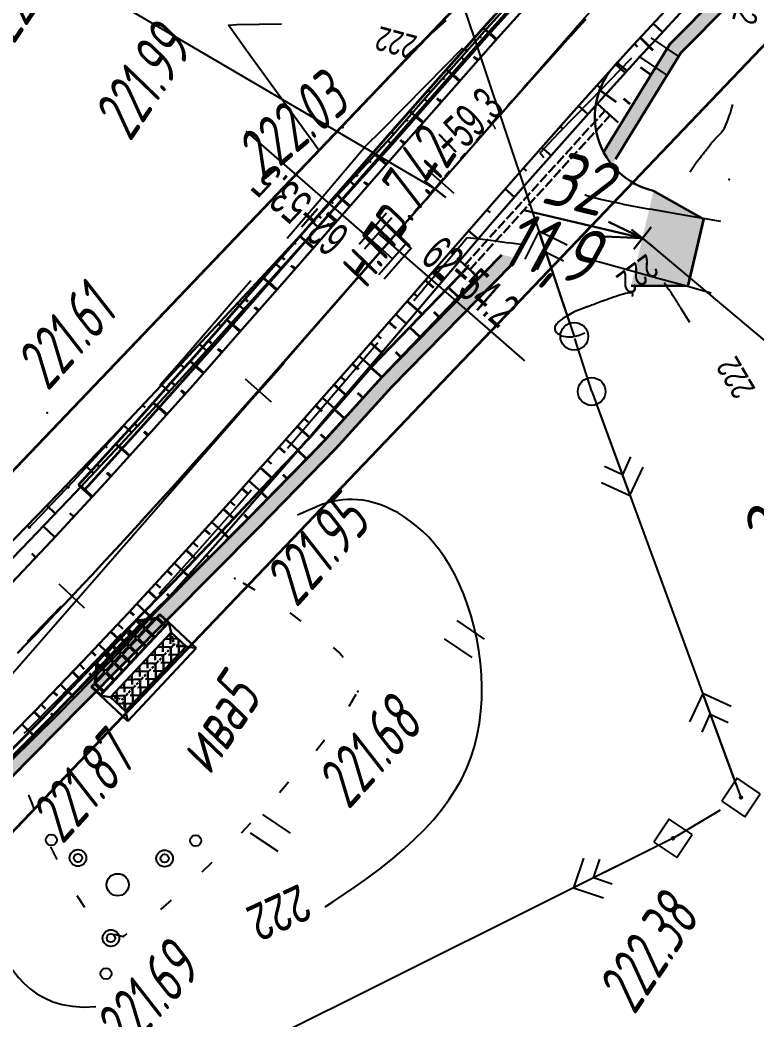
# Model space of a CAD drawing. Header units: millimetres. Extents: x -1799 to 6962, y -1020 to 4121.
# Drawn here: x 3517.8 to 3570.9, y 2716.5 to 2788.6 of the extents above; entities that cross this region are included whole.
import ezdxf
from ezdxf import colors
from ezdxf.entities.mleader import LeaderData, LeaderLine
from ezdxf.math import Vec2, Vec3

# ---------------------------------------------------------------- set-up
doc = ezdxf.new("R2010")
doc.units = ezdxf.units.MM
for name, pattern in [('ACAD_ISO02W100', [15, 12, -3]), ('CONTI', [0]), ('STROT', [1.7, 0.5, -1.2])]:
    doc.linetypes.add(name, pattern=pattern)
for name, color, linetype, lineweight in [('10', 1, 'Continuous', 35), ('Гравий', 30, 'Continuous', 35), ('КОПИЯ_ОСЬ_13_ОТКОСЫ', 7, 'Continuous', 30), ('КОПИЯ_ОСЬ_ГРАНИЦЫ_ПОЛОС', 7, 'Continuous', 30), ('ОСЬ_ВЕРХ_ПОКРЫТИЯ_ОСЬ', 1, 'Continuous', 30), ('Ось_примыкания', 1, 'Continuous', 35), ('Отметки', 5, 'Continuous', 30), ('Тротуар', 40, 'Continuous', 35), ('Трубы мет.', 7, 'ACAD_ISO02W100', 30), ('Уклоны ПЧ', 5, 'Continuous', 30)]:
    doc.layers.add(name, color=color, linetype=linetype, lineweight=lineweight)
for name, color, linetype in [('GOR_BDEFAULT', 212, 'CONTI'), ('NAD_MDEFAULT', 7, 'CONTI'), ('PI_OTDEFAULT', 172, 'CONTI'), ('PI_TTDEFAULT', 5, 'CONTI'), ('SIT_LDEFAULT', 7, 'CONTI'), ('USLZNDEFAULT', 7, 'CONTI'), ('ZAPSKDEFAULT', 7, 'CONTI'), ('КОПИЯ_ОСЬ_ТАНГЕНСЫ', 1, 'Continuous'), ('ОСЬ_ВЕРХ_ПОКРЫТИЯ_ОТКОСЫ', 7, 'Continuous'), ('ОСЬ_ВЕРХ_ПОКРЫТИЯ_ПИКЕТЫ', 1, 'Continuous'), ('ОСЬ_ВЕРХ_ПОКРЫТИЯ_РАЗБИВКА_КРИВ', 1, 'Continuous'), ('ОСЬ_ВЕРХ_ПОКРЫТИЯ_ТАНГЕНСЫ', 1, 'Continuous'), ('разметка', 7, 'Continuous')]:
    doc.layers.add(name, color=color, linetype=linetype)
doc.styles.add('eskd', font='spds.shx', dxfattribs={"width": 1.2, "oblique": 15})
doc.styles.add('SHRFT', font='TXT', dxfattribs={"width": 3.5})
doc.styles.get("Standard").update_dxf_attribs({"font": 'arial.ttf'})
doc.styles.add('ГОСТ', font='', dxfattribs={"oblique": 15, "height": 4})
doc.styles.get('ГОСТ').set_extended_font_data('GOST type A')

# ---------------------------------------------------------------- blocks, each defined once
blk = doc.blocks.new('*U41')
at = {"color": 0}
for points in [[(-6.6, 12.26), (9.54, 28.4)], [(-6.6, 21.22), (0.58, 28.4)], [(9.9, 10.93), (-6.6, 27.43)], [(9.9, 19.9), (1.4, 28.4)], [(-6.6, 3.29), (9.9, 19.79)], [(9.9, 1.97), (-6.6, 18.47)], [(-6.6, -5.68), (9.9, 10.82)], [(9.9, -7), (-6.6, 9.5)], [(-6.6, -14.64), (9.9, 1.86)], [(9.9, -15.96), (-6.6, 0.54)], [(-6.6, -23.61), (9.9, -7.11)], [(9.9, -24.93), (-6.6, -8.43)], [(-6.6, -32.57), (9.9, -16.07)], [(9.9, -33.9), (-6.6, -17.4)], [(-6.6, -41.54), (9.9, -25.04)], [(9.64, -42.6), (-6.6, -26.36)], [(0.67, -42.6), (-6.6, -35.33)], [(1.31, -42.6), (9.9, -34.01)]]:
    blk.add_lwpolyline(points, dxfattribs=at)
blk = doc.blocks.new('Наброска')
at = {"lineweight": 30}
for p, q in [((1.5, 3), (2.006, 2.662)), ((2.006, 2.662), (2.131, 2.579)), ((2.193, 2.538), (2.318, 2.454)), ((2.381, 2.413), (2.505, 2.33)), ((2.869, 2.413), (2.745, 2.33)), ((3.057, 2.538), (2.932, 2.454)), ((3.244, 2.662), (3.119, 2.579)), ((3.75, 3), (3.244, 2.662)), ((2.568, 2.288), (2.625, 2.25)), ((2.682, 2.288), (2.625, 2.25)), ((2.625, 2.25), (2.625, 2.1)), ((2.625, 2.025), (2.625, 1.875)), ((2.625, 1.8), (2.625, 1.65)), ((2.625, 1.575), (2.625, 1.425)), ((2.625, 1.35), (2.625, 1.2)), ((2.625, 1.125), (2.625, 0.975)), ((2.625, 0.9), (2.625, 0.75)), ((2.625, 0.675), (2.625, 0.525)), ((2.625, 0.45), (2.625, 0.3)), ((2.625, 0.225), (2.625, 0.075)), ((2.625, -0.225), (2.625, -0.375)), ((2.625, -0.45), (2.625, -0.6)), ((2.625, -0.675), (2.625, -0.825)), ((2.625, -0.9), (2.625, -1.05)), ((2.625, -1.125), (2.625, -1.275)), ((2.625, -1.35), (2.625, -1.5)), ((2.625, -1.575), (2.625, -1.725)), ((2.625, -1.8), (2.625, -1.95)), ((2.381, -2.413), (2.505, -2.33)), ((2.568, -2.288), (2.625, -2.25)), ((2.625, -2.025), (2.625, -2.175)), ((2.682, -2.288), (2.625, -2.25)), ((2.869, -2.413), (2.745, -2.33)), ((1.5, -3), (2.006, -2.662)), ((2.006, -2.662), (2.131, -2.579)), ((2.193, -2.538), (2.318, -2.454)), ((3.057, -2.538), (2.932, -2.454)), ((3.244, -2.662), (3.119, -2.579)), ((3.75, -3), (3.244, -2.662))]:
    blk.add_line(p, q, dxfattribs=at)
for points in [[(0, 1.762), (0.75, 2.7), (0.75, 3), (1.5, 3), (1.5, -3), (0.75, -3), (0.75, -2.7), (0, -1.762)], [(0.12, 1.8), (0.712, 1.8), (0.712, 2.578)], [(0.788, 2.747), (1.462, 2.747), (1.462, 2.963), (0.788, 2.963)], [(0.788, 2.578), (0.788, 1.8), (1.462, 1.8), (1.462, 2.672), (0.788, 2.672), (0.788, 2.672)], [(1.5, 3), (3.75, 3), (3.75, -3), (1.5, -3)], [(2.006, 2.662), (2.006, -2.662), (3.244, -2.662), (3.244, 2.662)], [(0, 1.725), (0.3, 1.725), (0.3, 1.05), (0, 1.05)], [(0.375, 1.725), (0.712, 1.725), (0.712, 1.05), (0.375, 1.05)], [(0.788, 1.725), (1.462, 1.725), (1.462, 1.05), (0.788, 1.05)], [(0.038, 0.975), (0.712, 0.975), (0.712, 0.375), (0.038, 0.375)], [(0.788, 0.975), (1.462, 0.975), (1.462, 0.375), (0.788, 0.375)], [(0.038, 0.3), (0.712, 0.3), (0.712, -0.3), (0.038, -0.3)], [(0.788, 0.3), (1.462, 0.3), (1.462, -0.3), (0.788, -0.3)], [(0.038, -0.375), (0.712, -0.375), (0.712, -0.975), (0.038, -0.975)], [(0.788, -0.375), (1.462, -0.375), (1.462, -0.975), (0.788, -0.975)], [(0, -1.725), (0.3, -1.725), (0.3, -1.05), (0, -1.05)], [(0.375, -1.725), (0.712, -1.725), (0.712, -1.05), (0.375, -1.05)], [(0.788, -1.725), (1.462, -1.725), (1.462, -1.05), (0.788, -1.05)], [(0.12, -1.8), (0.712, -1.8), (0.712, -2.578)], [(0.788, -2.578), (0.788, -1.8), (1.462, -1.8), (1.462, -2.672), (0.788, -2.672), (0.788, -2.672)], [(0.788, -2.747), (1.462, -2.747), (1.462, -2.963), (0.788, -2.963)]]:
    blk.add_lwpolyline(points, close=True, dxfattribs=at)
at = {"lineweight": 30, "xscale": 0.075, "yscale": 0.075, "zscale": 0.075}
blk.add_blockref('*U41', (2.501, 0.532), dxfattribs=at)
blk = doc.blocks.new('BL_2011')
at = {"color": 0}
for p, q in [((0, 0), (0, 2.4)), ((1.6, 0), (1.6, 2.4))]:
    blk.add_line(p, q, dxfattribs=at)
blk = doc.blocks.new('BL_2010')
at = {"color": 0}
for centre, radius in [((0, 5.78), 0.4), ((0, 3.46), 0.6), ((0, 3.46), 0.3), ((0, 0), 0.8), ((-3.46, -1.74), 0.6), ((-3.46, -1.74), 0.3), ((3.46, -1.74), 0.6), ((3.46, -1.74), 0.3), ((-5.78, -2.88), 0.4), ((5.78, -2.88), 0.4)]:
    blk.add_circle(centre, radius, dxfattribs=at)
blk = doc.blocks.new('BL_27')
at = {"color": 0}
for p, q in [((1, 1), (-1, 1)), ((-1, 1), (-1, -1)), ((1, -1), (1, 1)), ((-1, -1), (1, -1))]:
    blk.add_line(p, q, dxfattribs=at)
blk.add_circle((0, 0), 0.1, dxfattribs=at)
blk = doc.blocks.new('BL_20')
at = {"color": 0}
blk.add_circle((0, 0), 1, dxfattribs=at)
blk = doc.blocks.new('*U52')
at = {"layer": 'КОПИЯ_ОСЬ_13_ОТКОСЫ'}
for points in [[(257.82, 522.976), (260.143, 525.335), (262.451, 527.708), (266.362, 531.799), (270.246, 535.935), (272.18, 538.016), (272.824, 538.711), (274.764, 540.793), (277.348, 543.578), (286.397, 553.376), (288.917, 556.249), (293.361, 561.265), (297.214, 565.544)], [(257.119, 520.998), (259.8, 523.743), (263.709, 527.832), (267.582, 531.971), (271.428, 536.15), (273.343, 538.253), (275.255, 540.362), (277.8, 543.183), (286.709, 553.103), (289.224, 555.979), (293.657, 561), (297.501, 565.283)], [(292.829, 560.665), (292.929, 560.576)], [(291.503, 559.168), (291.804, 558.901)], [(290.177, 557.671), (290.279, 557.58)], [(288.851, 556.173), (289.158, 555.903)], [(287.532, 554.67), (287.637, 554.578)], [(286.207, 553.171), (286.515, 552.887)], [(284.851, 551.702), (284.967, 551.595)], [(283.494, 550.233), (283.842, 549.911)], [(282.137, 548.764), (282.266, 548.644)], [(280.78, 547.294), (281.169, 546.935)], [(279.423, 545.825), (279.566, 545.693)], [(278.066, 544.356), (278.496, 543.958)], [(276.707, 542.888), (276.864, 542.743)], [(275.347, 541.422), (275.817, 540.986)], [(273.985, 539.957), (274.155, 539.799)], [(272.622, 538.494), (273.132, 538.021)], [(271.262, 537.028), (271.44, 536.862)], [(269.898, 535.565), (270.43, 535.065)], [(268.529, 534.107), (268.716, 533.931)], [(267.16, 532.649), (267.721, 532.122)], [(265.785, 531.196), (265.979, 531.011)], [(264.403, 529.75), (264.984, 529.195)], [(263.021, 528.305), (263.221, 528.113)], [(261.633, 526.865), (262.23, 526.285)], [(260.237, 525.432), (260.445, 525.229)]]:
    blk.add_lwpolyline(points, dxfattribs=at)
blk = doc.blocks.new('_None')
blk = doc.blocks.new('Крест')
at = {"layer": 'Отметки'}
for points in [[(0, 1), (0, -1)], [(-1, 0), (1, 0)]]:
    blk.add_lwpolyline(points, dxfattribs=at)

msp = doc.modelspace()

# ---------------------------------------------------------------- hatches: boundary and pattern name
at = {"layer": 'Гравий', "ltscale": 7}
h = msp.add_hatch(color=256, dxfattribs=at)
h.paths.add_polyline_path([(3567.052, 2774.235), (3563.422, 2776.267), (3562.615, 2772.861), (3566.043, 2769.983)])
h.paths.add_polyline_path([(3562.615, 2772.861), (3561.808, 2769.456), (3565.912, 2769.428), (3566.043, 2769.983)])
at = {"layer": 'Тротуар', "lineweight": 30, "ltscale": 7}
for points in [[(3639.274, 2858.343), (3632.93, 2852.4), (3627.505, 2846.53), (3616.889, 2835.025), (3609.504, 2826.937), (3595.428, 2813.797), (3583.413, 2805.214), (3577.595, 2799.679), (3571.816, 2794.148), (3564.572, 2786.821), (3559.818, 2779.067), (3560.441, 2778.127), (3560.671, 2778.544), (3565.383, 2786.219), (3572.517, 2793.435), (3578.285, 2798.956), (3584.074, 2804.463), (3596.063, 2813.022), (3610.222, 2826.24), (3617.626, 2834.349), (3628.24, 2845.852), (3633.64, 2851.694), (3640.375, 2857.921)], [(3463.321, 2692.086), (3463.716, 2691.227), (3465.135, 2692.061), (3471.703, 2696.643), (3478.183, 2701.356), (3484.712, 2706.149), (3494.451, 2713.66), (3500.365, 2718.549), (3506.416, 2723.828), (3515.204, 2732.053), (3522.231, 2739.177), (3534.913, 2751.947), (3540.53, 2757.695), (3544.556, 2762.143), (3553.649, 2771.39), (3552.48, 2771.667), (3543.828, 2762.829), (3539.802, 2758.38), (3534.201, 2752.648), (3521.521, 2739.88), (3514.506, 2732.769), (3505.746, 2724.571), (3499.717, 2719.311), (3493.827, 2714.441), (3484.111, 2706.948), (3477.593, 2702.164), (3471.123, 2697.458), (3464.563, 2692.881)]]:
    msp.add_hatch(color=256, dxfattribs=at).paths.add_polyline_path(points)

# ---------------------------------------------------------------- linework, layer by layer
at = {"layer": '10'}
for p, q in [((3592.506, 2834.923), (3493.496, 2731.233)), ((3505.616, 2717.913), (3605.106, 2822.113)), ((3505.616, 2717.913), (3605.106, 2822.113))]:
    msp.add_line(p, q, dxfattribs=at)
msp.add_lwpolyline([(3751.806, 3114.223), (3724.936, 3097.063), (3708.646, 3083.113), (3696.476, 3067.103), (3689.536, 3053.053), (3682.646, 3028.403), (3677.526, 3002.273), (3673.516, 2965.033), (3670.386, 2948.323), (3653.766, 2907.463), (3639.006, 2882.743), (3625.716, 2865.653), (3592.506, 2834.923), (3493.496, 2731.233), (3483.276, 2723.163), (3391.296, 2664.393), (3376.696, 2652.193), (3361.056, 2633.243), (3356.616, 2613.263), (3360.796, 2590.303)], dxfattribs=at)
at = {"layer": 'GOR_BDEFAULT', "color": 212, "elevation": 222, "flags": 128}
for points in [[(3539.292, 2779.199), (3534.082, 2786.389), (3532.772, 2788.219), (3533.392, 2788.259), (3536.592, 2788.309)], [(3545.472, 2785.889), (3548.462, 2788.559)], [(3566.052, 2777.629), (3566.072, 2777.659), (3566.102, 2777.699), (3566.132, 2777.739), (3566.162, 2777.789), (3566.192, 2777.829), (3566.222, 2777.879), (3566.252, 2777.929), (3566.292, 2777.979), (3566.322, 2778.029), (3566.352, 2778.079), (3566.392, 2778.129), (3566.422, 2778.179), (3566.452, 2778.229), (3566.482, 2778.269), (3566.502, 2778.309), (3566.812, 2778.699), (3566.842, 2778.729), (3566.872, 2778.769), (3566.902, 2778.809), (3566.932, 2778.849), (3566.962, 2778.889), (3566.992, 2778.929), (3567.032, 2778.969), (3567.062, 2779.019), (3567.102, 2779.059), (3567.132, 2779.109), (3567.162, 2779.149), (3567.202, 2779.189), (3567.232, 2779.229), (3567.262, 2779.269), (3567.282, 2779.309), (3567.592, 2779.739), (3568.122, 2780.279), (3568.172, 2780.329), (3568.232, 2780.389), (3568.282, 2780.449), (3568.332, 2780.509), (3568.392, 2780.589), (3568.452, 2780.689), (3568.522, 2780.789), (3568.582, 2780.919), (3568.652, 2781.069), (3568.722, 2781.239), (3568.802, 2781.429), (3568.872, 2781.649), (3568.962, 2781.899), (3569.042, 2782.189), (3569.132, 2782.499)], [(3566.032, 2766.789), (3565.442, 2767.749), (3565.412, 2767.789), (3565.382, 2767.839), (3565.352, 2767.879), (3565.322, 2767.929), (3565.292, 2767.979), (3565.262, 2768.029), (3565.222, 2768.089), (3565.182, 2768.139), (3565.142, 2768.199), (3565.102, 2768.269), (3565.062, 2768.329), (3565.022, 2768.399), (3564.972, 2768.469), (3564.932, 2768.539), (3564.882, 2768.609), (3564.832, 2768.689), (3564.782, 2768.759), (3564.732, 2768.839), (3564.682, 2768.919), (3564.632, 2768.999), (3564.582, 2769.069), (3564.532, 2769.149), (3564.482, 2769.219), (3564.432, 2769.299), (3564.392, 2769.369), (3564.342, 2769.429), (3564.302, 2769.499), (3564.262, 2769.549), (3564.232, 2769.609), (3564.202, 2769.649)], [(3566.032, 2766.789), (3565.442, 2767.749), (3565.412, 2767.789), (3565.382, 2767.839), (3565.352, 2767.879), (3565.322, 2767.929), (3565.292, 2767.979), (3565.262, 2768.029), (3565.222, 2768.089), (3565.182, 2768.139), (3565.142, 2768.199), (3565.102, 2768.269), (3565.062, 2768.329), (3565.022, 2768.399), (3564.972, 2768.469), (3564.932, 2768.539), (3564.882, 2768.609), (3564.832, 2768.689), (3564.782, 2768.759), (3564.732, 2768.839), (3564.682, 2768.919), (3564.632, 2768.999), (3564.582, 2769.069), (3564.532, 2769.149), (3564.482, 2769.219), (3564.432, 2769.299), (3564.392, 2769.369), (3564.342, 2769.429), (3564.302, 2769.499), (3564.262, 2769.549), (3564.232, 2769.609), (3564.202, 2769.649)], [(3561.882, 2768.659), (3561.922, 2768.749), (3561.932, 2768.829), (3561.902, 2768.879), (3561.852, 2768.909), (3561.772, 2768.919), (3561.662, 2768.919), (3561.542, 2768.899), (3561.392, 2768.869), (3561.242, 2768.829), (3561.072, 2768.779), (3560.902, 2768.719), (3560.722, 2768.659), (3560.542, 2768.599), (3560.372, 2768.539), (3560.202, 2768.479), (3560.042, 2768.419), (3559.882, 2768.359), (3559.742, 2768.309), (3559.602, 2768.259), (3559.472, 2768.219), (3559.352, 2768.169), (3559.242, 2768.129), (3559.132, 2768.089), (3559.032, 2768.049), (3558.932, 2768.019), (3558.842, 2767.989), (3558.762, 2767.949), (3558.682, 2767.919), (3558.602, 2767.899), (3558.522, 2767.869), (3557.692, 2767.539), (3556.892, 2767.069), (3556.832, 2767.029), (3556.762, 2766.979), (3556.692, 2766.929), (3556.632, 2766.879), (3556.572, 2766.829), (3556.512, 2766.769), (3556.462, 2766.719), (3556.412, 2766.659), (3556.372, 2766.599), (3556.342, 2766.539), (3556.312, 2766.479), (3556.302, 2766.409), (3556.302, 2766.349), (3556.312, 2766.279), (3556.332, 2766.209)], [(3561.882, 2768.659), (3561.922, 2768.749), (3561.932, 2768.829), (3561.902, 2768.879), (3561.852, 2768.909), (3561.772, 2768.919), (3561.662, 2768.919), (3561.542, 2768.899), (3561.392, 2768.869), (3561.242, 2768.829), (3561.072, 2768.779), (3560.902, 2768.719), (3560.722, 2768.659), (3560.542, 2768.599), (3560.372, 2768.539), (3560.202, 2768.479), (3560.042, 2768.419), (3559.882, 2768.359), (3559.742, 2768.309), (3559.602, 2768.259), (3559.472, 2768.219), (3559.352, 2768.169), (3559.242, 2768.129), (3559.132, 2768.089), (3559.032, 2768.049), (3558.932, 2768.019), (3558.842, 2767.989), (3558.762, 2767.949), (3558.682, 2767.919), (3558.602, 2767.899), (3558.522, 2767.869), (3557.692, 2767.539), (3556.892, 2767.069), (3556.832, 2767.029), (3556.762, 2766.979), (3556.692, 2766.929), (3556.632, 2766.879), (3556.572, 2766.829), (3556.512, 2766.769), (3556.462, 2766.719), (3556.412, 2766.659), (3556.372, 2766.599), (3556.342, 2766.539), (3556.312, 2766.479), (3556.302, 2766.409), (3556.302, 2766.349), (3556.312, 2766.279), (3556.332, 2766.209)], [(3556.332, 2766.209), (3556.372, 2766.139), (3556.432, 2766.069), (3556.492, 2765.999), (3556.582, 2765.939), (3556.682, 2765.879), (3556.792, 2765.829), (3556.922, 2765.789), (3557.062, 2765.769), (3557.222, 2765.749), (3557.392, 2765.749), (3557.582, 2765.759), (3557.782, 2765.799), (3558.002, 2765.849), (3558.232, 2765.929), (3558.472, 2766.029)], [(3556.332, 2766.209), (3556.372, 2766.139), (3556.432, 2766.069), (3556.492, 2765.999), (3556.582, 2765.939), (3556.682, 2765.879), (3556.792, 2765.829), (3556.922, 2765.789), (3557.062, 2765.769), (3557.222, 2765.749), (3557.392, 2765.749), (3557.582, 2765.759), (3557.782, 2765.799), (3558.002, 2765.849), (3558.232, 2765.929), (3558.472, 2766.029)], [(3540.802, 2725.349), (3541.842, 2726.049), (3542.832, 2726.759), (3543.762, 2727.449), (3544.632, 2728.149), (3545.452, 2728.839), (3546.202, 2729.529), (3546.902, 2730.229), (3547.552, 2730.939), (3548.142, 2731.649), (3548.672, 2732.369), (3549.152, 2733.109), (3549.572, 2733.849), (3549.932, 2734.619), (3550.252, 2735.409), (3550.512, 2736.209), (3550.712, 2737.039), (3550.872, 2737.889), (3550.972, 2738.759), (3551.032, 2739.629), (3551.042, 2740.509), (3551.012, 2741.389), (3550.942, 2742.259), (3550.822, 2743.129), (3550.672, 2743.979), (3550.492, 2744.819), (3550.272, 2745.629), (3550.022, 2746.419), (3549.752, 2747.179), (3549.442, 2747.899), (3549.122, 2748.579), (3548.772, 2749.209), (3548.392, 2749.799), (3548.012, 2750.349), (3547.602, 2750.849), (3547.192, 2751.319), (3546.762, 2751.739), (3546.322, 2752.129), (3545.882, 2752.469), (3545.442, 2752.779), (3545.002, 2753.049), (3544.552, 2753.289), (3544.122, 2753.489), (3543.682, 2753.659), (3543.262, 2753.789), (3542.852, 2753.899), (3542.462, 2753.969), (3542.072, 2754.009), (3541.712, 2754.029), (3541.362, 2754.029), (3541.022, 2753.999), (3540.702, 2753.959), (3540.402, 2753.909), (3540.112, 2753.839), (3539.842, 2753.759), (3539.582, 2753.679), (3539.352, 2753.589), (3539.132, 2753.499), (3538.932, 2753.409), (3538.752, 2753.329), (3538.582, 2753.259), (3537.752, 2752.899)], [(3540.802, 2725.349), (3541.842, 2726.049), (3542.832, 2726.759), (3543.762, 2727.449), (3544.632, 2728.149), (3545.452, 2728.839), (3546.202, 2729.529), (3546.902, 2730.229), (3547.552, 2730.939), (3548.142, 2731.649), (3548.672, 2732.369), (3549.152, 2733.109), (3549.572, 2733.849), (3549.932, 2734.619), (3550.252, 2735.409), (3550.512, 2736.209), (3550.712, 2737.039), (3550.872, 2737.889), (3550.972, 2738.759), (3551.032, 2739.629), (3551.042, 2740.509), (3551.012, 2741.389), (3550.942, 2742.259), (3550.822, 2743.129), (3550.672, 2743.979), (3550.492, 2744.819), (3550.272, 2745.629), (3550.022, 2746.419), (3549.752, 2747.179), (3549.442, 2747.899), (3549.122, 2748.579), (3548.772, 2749.209), (3548.392, 2749.799), (3548.012, 2750.349), (3547.602, 2750.849), (3547.192, 2751.319), (3546.762, 2751.739), (3546.322, 2752.129), (3545.882, 2752.469), (3545.442, 2752.779), (3545.002, 2753.049), (3544.552, 2753.289), (3544.122, 2753.489), (3543.682, 2753.659), (3543.262, 2753.789), (3542.852, 2753.899), (3542.462, 2753.969), (3542.072, 2754.009), (3541.712, 2754.029), (3541.362, 2754.029), (3541.022, 2753.999), (3540.702, 2753.959), (3540.402, 2753.909), (3540.112, 2753.839), (3539.842, 2753.759), (3539.582, 2753.679), (3539.352, 2753.589), (3539.132, 2753.499), (3538.932, 2753.409), (3538.752, 2753.329), (3538.582, 2753.259), (3537.752, 2752.899)], [(3514.652, 2728.609), (3514.802, 2727.629), (3514.822, 2727.509), (3514.842, 2727.379), (3514.862, 2727.249), (3514.882, 2727.109), (3514.892, 2726.959), (3514.912, 2726.809), (3514.932, 2726.649), (3514.962, 2726.489), (3514.982, 2726.329), (3515.002, 2726.169), (3515.022, 2726.009), (3515.042, 2725.849), (3515.062, 2725.689), (3515.072, 2725.539), (3515.092, 2725.379), (3515.112, 2725.229), (3515.132, 2725.089), (3515.152, 2724.939), (3515.182, 2724.779), (3515.212, 2724.619), (3515.242, 2724.449), (3515.292, 2724.279), (3515.342, 2724.079), (3515.412, 2723.869), (3515.482, 2723.639), (3515.572, 2723.389), (3515.682, 2723.119), (3515.802, 2722.819), (3515.942, 2722.489), (3516.112, 2722.129), (3516.292, 2721.739), (3516.502, 2721.319), (3516.732, 2720.879), (3517.002, 2720.439), (3517.312, 2719.999), (3517.652, 2719.559), (3518.042, 2719.149), (3518.482, 2718.759), (3518.972, 2718.399), (3519.522, 2718.089), (3520.132, 2717.819), (3520.802, 2717.619), (3521.532, 2717.489), (3522.342, 2717.429), (3523.232, 2717.469)], [(3514.652, 2728.609), (3514.802, 2727.629), (3514.822, 2727.509), (3514.842, 2727.379), (3514.862, 2727.249), (3514.882, 2727.109), (3514.892, 2726.959), (3514.912, 2726.809), (3514.932, 2726.649), (3514.962, 2726.489), (3514.982, 2726.329), (3515.002, 2726.169), (3515.022, 2726.009), (3515.042, 2725.849), (3515.062, 2725.689), (3515.072, 2725.539), (3515.092, 2725.379), (3515.112, 2725.229), (3515.132, 2725.089), (3515.152, 2724.939), (3515.182, 2724.779), (3515.212, 2724.619), (3515.242, 2724.449), (3515.292, 2724.279), (3515.342, 2724.079), (3515.412, 2723.869), (3515.482, 2723.639), (3515.572, 2723.389), (3515.682, 2723.119), (3515.802, 2722.819), (3515.942, 2722.489), (3516.112, 2722.129), (3516.292, 2721.739), (3516.502, 2721.319), (3516.732, 2720.879), (3517.002, 2720.439), (3517.312, 2719.999), (3517.652, 2719.559), (3518.042, 2719.149), (3518.482, 2718.759), (3518.972, 2718.399), (3519.522, 2718.089), (3520.132, 2717.819), (3520.802, 2717.619), (3521.532, 2717.489), (3522.342, 2717.429), (3523.232, 2717.469)], [(3539.762, 2724.669), (3540.292, 2725.009), (3540.802, 2725.349)], [(3539.762, 2724.669), (3540.292, 2725.009), (3540.802, 2725.349)]]:
    msp.add_lwpolyline(points, dxfattribs=at)
at = {"layer": 'PI_TTDEFAULT', "color": 5}
for p in [(3541.022, 2780.849, 222.034), (3568.862, 2777.079, 222.022), (3519.722, 2760.259, 221.608), (3533.242, 2748.319, 221.948), (3542.102, 2740.179, 221.677), (3518.382, 2732.649, 221.866), (3569.722, 2732.539, 222.6), (3564.822, 2729.599, 222.382), (3525.202, 2722.529, 221.689)]:
    msp.add_point(p, dxfattribs=at)
at = {"layer": 'SIT_LDEFAULT', "color": 7}
for p, q in [((3547.412, 2796.499), (3557.702, 2765.779)), ((3547.012, 2783.869), (3549.672, 2786.569)), ((3558.872, 2782.789), (3561.762, 2785.759)), ((3561.762, 2785.759), (3561.862, 2785.869)), ((3543.852, 2780.679), (3547.012, 2783.869)), ((3556.602, 2780.449), (3558.872, 2782.789)), ((3542.642, 2779.459), (3543.852, 2780.679)), ((3555.242, 2779.019), (3556.602, 2780.449)), ((3541.852, 2778.529), (3542.642, 2779.459)), ((3555.342, 2778.879), (3555.232, 2779.019)), ((3555.522, 2778.659), (3555.342, 2778.879)), ((3539.742, 2776.059), (3541.852, 2778.529)), ((3537.002, 2772.849), (3539.742, 2776.059)), ((3558.602, 2775.919), (3558.462, 2775.989)), ((3559.602, 2775.649), (3558.602, 2775.919)), ((3561.222, 2775.309), (3559.602, 2775.649)), ((3563.182, 2774.929), (3561.222, 2775.299)), ((3565.202, 2774.589), (3563.182, 2774.939)), ((3566.992, 2774.279), (3565.202, 2774.589)), ((3568.272, 2774.069), (3566.992, 2774.279)), ((3555.162, 2773.369), (3554.152, 2771.339)), ((3557.382, 2766.729), (3555.162, 2773.369)), ((3557.182, 2772.359), (3555.162, 2773.369)), ((3549.992, 2772.889), (3548.982, 2771.679)), ((3550.232, 2772.859), (3549.992, 2772.889)), ((3550.892, 2772.779), (3550.232, 2772.859)), ((3551.852, 2772.659), (3550.892, 2772.779)), ((3552.992, 2772.509), (3551.852, 2772.659)), ((3554.002, 2772.369), (3552.992, 2772.519)), ((3548.982, 2771.679), (3546.822, 2769.149)), ((3555.042, 2770.579), (3555.672, 2771.849)), ((3555.672, 2771.849), (3556.932, 2771.219)), ((3559.532, 2771.119), (3557.912, 2771.549)), ((3561.682, 2770.539), (3559.532, 2771.119)), ((3563.832, 2769.939), (3561.682, 2770.539)), ((3533.222, 2768.459), (3534.382, 2769.809)), ((3565.722, 2769.419), (3563.832, 2769.939)), ((3546.832, 2769.149), (3546.142, 2768.349)), ((3567.052, 2769.039), (3565.722, 2769.419)), ((3567.562, 2768.899), (3567.052, 2769.039)), ((3529.612, 2764.289), (3533.222, 2768.459)), ((3543.552, 2765.309), (3540.192, 2761.369)), ((3558.962, 2761.809), (3557.752, 2765.619)), ((3527.832, 2762.269), (3529.602, 2764.289)), ((3558.962, 2761.809), (3569.722, 2732.539)), ((3540.192, 2761.369), (3537.042, 2757.709)), ((3559.312, 2760.869), (3561.722, 2754.299)), ((3523.722, 2757.639), (3525.182, 2759.269)), ((3521.632, 2755.379), (3523.732, 2757.639)), ((3561.762, 2757.089), (3561.172, 2755.799)), ((3561.172, 2755.799), (3559.882, 2756.399)), ((3561.722, 2754.299), (3562.672, 2756.359)), ((3519.502, 2753.139), (3521.632, 2755.379)), ((3559.672, 2755.249), (3561.722, 2754.299)), ((3534.432, 2754.689), (3533.242, 2753.319)), ((3518.362, 2751.949), (3519.512, 2753.129)), ((3533.242, 2753.319), (3530.702, 2750.449)), ((3530.702, 2750.449), (3528.672, 2748.219)), ((3528.672, 2748.219), (3527.762, 2747.229)), ((3534.702, 2747.479), (3533.842, 2747.989)), ((3538.032, 2745.259), (3537.222, 2745.849)), ((3525.022, 2744.309), (3524.552, 2743.819)), ((3524.562, 2743.809), (3522.482, 2741.639)), ((3540.732, 2743.029), (3540.352, 2743.359)), ((3541.042, 2742.639), (3540.742, 2743.029)), ((3522.482, 2741.639), (3520.372, 2739.479)), ((3541.482, 2739.119), (3541.992, 2739.979)), ((3566.962, 2740.049), (3566.012, 2737.989)), ((3569.372, 2733.479), (3566.962, 2740.049)), ((3569.012, 2739.099), (3566.962, 2740.049)), ((3520.372, 2739.479), (3518.242, 2737.349)), ((3566.922, 2737.259), (3567.512, 2738.549)), ((3567.512, 2738.549), (3568.802, 2737.949)), ((3518.242, 2737.349), (3518.042, 2737.159)), ((3539.092, 2735.919), (3539.712, 2736.699)), ((3536.452, 2732.909), (3537.112, 2733.659)), ((3518.382, 2732.649), (3518.622, 2732.049)), ((3518.622, 2732.049), (3518.762, 2731.729)), ((3564.822, 2729.599), (3568.252, 2731.659)), ((3533.712, 2729.999), (3534.402, 2730.719)), ((3564.822, 2729.599), (3515.022, 2704.789)), ((3563.922, 2729.149), (3557.662, 2726.029)), ((3519.962, 2728.979), (3520.232, 2728.399)), ((3520.242, 2728.399), (3520.402, 2728.079)), ((3530.882, 2727.179), (3531.602, 2727.879)), ((3558.382, 2728.179), (3557.662, 2726.029)), ((3559.092, 2726.749), (3559.542, 2728.089)), ((3560.432, 2726.299), (3559.092, 2726.749)), ((3557.662, 2726.029), (3559.812, 2725.309)), ((3521.862, 2725.469), (3522.402, 2724.629)), ((3527.912, 2724.479), (3528.672, 2725.139)), ((3524.572, 2722.679), (3525.202, 2722.519)), ((3525.202, 2722.529), (3525.492, 2722.719))]:
    msp.add_line(p, q, dxfattribs=at)
at = {"layer": 'Гравий', "linetype": 'Continuous'}
msp.add_lwpolyline([(3561.808, 2769.456), (3565.912, 2769.428), (3567.052, 2774.235), (3563.422, 2776.267)], dxfattribs=at)
at = {"layer": 'КОПИЯ_ОСЬ_13_ОТКОСЫ'}
for points in [[(3515.186, 2747.721), (3517.866, 2750.467), (3521.775, 2754.556), (3525.649, 2758.694), (3529.495, 2762.874), (3531.41, 2764.976), (3533.322, 2767.086), (3535.867, 2769.907), (3544.776, 2779.827), (3547.291, 2782.702), (3551.724, 2787.724), (3555.568, 2792.007)], [(3516.745, 2747.559), (3520.021, 2751.033), (3523.867, 2755.203), (3527.678, 2759.416), (3528.941, 2760.829), (3530.203, 2762.245), (3532.09, 2764.376), (3533.973, 2766.513), (3536.479, 2769.37), (3545.249, 2779.413), (3547.767, 2782.284), (3552.204, 2787.296), (3556.049, 2791.57)], [(3515.386, 2735.305), (3518.841, 2738.789), (3522.245, 2742.314), (3525.578, 2745.848), (3529.48, 2750.079), (3533.336, 2754.342), (3534.612, 2755.769), (3535.884, 2757.198), (3537.786, 2759.344), (3539.681, 2761.495), (3542.198, 2764.365), (3550.969, 2774.408), (3553.475, 2777.265), (3557.875, 2782.237), (3561.674, 2786.459), (3565.503, 2790.625)], [(3517, 2735.078), (3520.501, 2738.541), (3523.952, 2742.044), (3524.636, 2742.749), (3525.319, 2743.456), (3529.192, 2747.74), (3533.012, 2752.056), (3536.787, 2756.395), (3538.661, 2758.571), (3540.528, 2760.75), (3543.007, 2763.657), (3551.638, 2773.823), (3554.146, 2776.675), (3558.548, 2781.637), (3562.347, 2785.848), (3563.621, 2787.241), (3566.169, 2789.994)], [(3563.393, 2788.33), (3564.059, 2787.718)], [(3552.126, 2787.209), (3551.645, 2787.635)], [(3562.04, 2786.857), (3562.263, 2786.652)], [(3550.801, 2785.711), (3550.642, 2785.852)], [(3560.698, 2785.374), (3561.372, 2784.767)], [(3549.475, 2784.213), (3548.998, 2784.636)], [(3559.36, 2783.888), (3559.584, 2783.686)], [(3548.149, 2782.716), (3547.992, 2782.855)], [(3558.022, 2782.401), (3558.693, 2781.797)], [(3546.829, 2781.214), (3546.353, 2781.631)], [(3556.695, 2780.904), (3556.919, 2780.706)], [(3545.51, 2779.71), (3545.347, 2779.853)], [(3555.37, 2779.407), (3556.042, 2778.812)], [(3544.194, 2778.204), (3543.704, 2778.633)], [(3554.044, 2777.909), (3554.267, 2777.712)], [(3542.878, 2776.698), (3542.701, 2776.853)], [(3552.723, 2776.408), (3553.393, 2775.82)], [(3541.563, 2775.191), (3541.03, 2775.656)], [(3551.404, 2774.904), (3551.632, 2774.705)], [(3540.247, 2773.685), (3540.056, 2773.852)], [(3550.087, 2773.399), (3550.771, 2772.802)], [(3538.932, 2772.179), (3538.357, 2772.68)], [(3548.772, 2771.892), (3549.014, 2771.681)], [(3537.616, 2770.672), (3537.411, 2770.852)], [(3547.456, 2770.386), (3548.182, 2769.752)], [(3536.3, 2769.166), (3535.685, 2769.706)], [(3546.141, 2768.88), (3546.397, 2768.656)], [(3534.981, 2767.663), (3534.762, 2767.855)], [(3544.825, 2767.373), (3545.593, 2766.703)], [(3533.662, 2766.16), (3533.006, 2766.737)], [(3543.51, 2765.867), (3543.78, 2765.631)], [(3532.339, 2764.659), (3532.107, 2764.864)], [(3531.014, 2763.161), (3530.318, 2763.778)], [(3542.194, 2764.36), (3543.002, 2763.651)], [(3540.875, 2762.857), (3541.159, 2762.608)], [(3529.686, 2761.666), (3529.44, 2761.885)], [(3539.556, 2761.353), (3540.405, 2760.606)], [(3528.355, 2760.173), (3527.617, 2760.833)], [(3538.234, 2759.853), (3538.531, 2759.591)], [(3527.018, 2758.686), (3526.761, 2758.918)], [(3536.909, 2758.355), (3537.797, 2757.568)], [(3525.676, 2757.203), (3524.905, 2757.9)], [(3535.582, 2756.858), (3535.89, 2756.584)], [(3524.334, 2755.719), (3524.064, 2755.964)], [(3534.251, 2755.365), (3535.173, 2754.54)], [(3522.983, 2754.245), (3522.179, 2754.987)], [(3532.915, 2753.877), (3533.237, 2753.586)], [(3521.627, 2752.775), (3521.343, 2753.037)], [(3531.574, 2752.394), (3532.539, 2751.521)], [(3520.271, 2751.305), (3519.419, 2752.091)], [(3530.232, 2750.91), (3530.567, 2750.608)], [(3518.902, 2749.847), (3518.609, 2750.123)], [(3528.884, 2749.433), (3529.879, 2748.515)], [(3527.528, 2747.963), (3527.872, 2747.645)], [(3526.172, 2746.493), (3527.204, 2745.541)], [(3524.807, 2745.031), (3525.156, 2744.702)], [(3523.435, 2743.576), (3524.481, 2742.589)], [(3522.06, 2742.123), (3522.392, 2741.803)], [(3520.671, 2740.684), (3521.666, 2739.724)], [(3519.282, 2739.245), (3519.601, 2738.937)], [(3517.88, 2737.819), (3518.825, 2736.883)]]:
    msp.add_lwpolyline(points, dxfattribs=at)
at = {"layer": 'КОПИЯ_ОСЬ_ГРАНИЦЫ_ПОЛОС'}
msp.add_lwpolyline([(3563.422, 2776.267), (3563.422, 2776.267, -0.57379), (3560.65, 2785.35), (3560.85, 2785.563)], format="xyb", dxfattribs=at)
at = {"layer": 'КОПИЯ_ОСЬ_ТАНГЕНСЫ'}
msp.add_line((3493.657, 2714.505), (3568.792, 2800.619), dxfattribs=at)
at = {"layer": 'ОСЬ_ВЕРХ_ПОКРЫТИЯ_ОСЬ'}
msp.add_lwpolyline([(3517.574, 2742.937), (3518.255, 2743.642), (3518.934, 2744.349), (3519.611, 2745.058), (3520.286, 2745.769), (3520.96, 2746.481), (3521.633, 2747.195), (3522.303, 2747.91), (3522.972, 2748.626), (3523.64, 2749.344), (3524.971, 2750.784), (3526.297, 2752.228), (3527.618, 2753.678), (3528.934, 2755.131), (3530.246, 2756.588), (3531.554, 2758.049), (3532.858, 2759.513), (3534.809, 2761.714), (3536.754, 2763.921), (3539.34, 2766.869), (3543.854, 2772.038), (3543.854, 2772.038), (3544.314, 2772.565), (3544.314, 2772.565), (3549.45, 2778.442), (3551.383, 2780.64), (3553.32, 2782.833), (3554.616, 2784.292), (3555.916, 2785.748), (3557.22, 2787.199), (3558.528, 2788.647)], dxfattribs=at)
at = {"layer": 'ОСЬ_ВЕРХ_ПОКРЫТИЯ_ОТКОСЫ'}
for points in [[(3522.944, 2754.202), (3523.867, 2755.203), (3527.678, 2759.416), (3528.941, 2760.829), (3530.203, 2762.245), (3532.09, 2764.376), (3533.973, 2766.513), (3536.479, 2769.37), (3545.249, 2779.413), (3547.767, 2782.284), (3552.204, 2787.296), (3556.049, 2791.57)], [(3494.285, 2716.192), (3496.276, 2717.847), (3498.253, 2719.519), (3500.216, 2721.208), (3502.164, 2722.913), (3504.098, 2724.635), (3506.017, 2726.373), (3507.921, 2728.127), (3509.81, 2729.898), (3511.684, 2731.684), (3513.542, 2733.486), (3515.386, 2735.305), (3518.841, 2738.789), (3522.245, 2742.314), (3525.578, 2745.848), (3529.48, 2750.079), (3533.336, 2754.342), (3534.612, 2755.769), (3535.884, 2757.198), (3537.786, 2759.344), (3539.681, 2761.495), (3542.198, 2764.365), (3547.113, 2769.993)]]:
    msp.add_lwpolyline(points, dxfattribs=at)
at = {"layer": 'ОСЬ_ВЕРХ_ПОКРЫТИЯ_ПИКЕТЫ'}
for p, q in [((3549.05, 2776.087), (3547.168, 2777.734)), ((3535.875, 2761.033), (3534.001, 2762.688)), ((3522.408, 2746.194), (3520.587, 2747.907))]:
    msp.add_line(p, q, dxfattribs=at)
at = {"layer": 'ОСЬ_ВЕРХ_ПОКРЫТИЯ_РАЗБИВКА_КРИВ'}
for p, q in [((3543.854, 2772.038), (3534.059, 2780.584)), ((3542.198, 2772.421), (3544.17, 2774.681)), ((3542.575, 2772.092), (3544.547, 2774.353)), ((3544.314, 2772.565), (3543.561, 2773.222)), ((3543.622, 2770.25), (3545.594, 2772.51)), ((3544.314, 2772.565), (3554.11, 2764.018)), ((3543.854, 2772.038), (3544.608, 2771.38)), ((3543.998, 2769.921), (3545.971, 2772.182))]:
    msp.add_line(p, q, dxfattribs=at)
at = {"layer": 'ОСЬ_ВЕРХ_ПОКРЫТИЯ_ТАНГЕНСЫ'}
msp.add_line((3493.657, 2714.505), (3568.792, 2800.619), dxfattribs=at)
at = {"layer": 'Ось_примыкания', "color": 0}
for p, q in [((3551.152, 2788.009), (3551.521, 2787.682)), ((3552.088, 2787.165), (3551.513, 2787.674)), ((3549.824, 2786.514), (3550.01, 2786.349)), ((3550.762, 2785.668), (3550.475, 2785.922)), ((3548.496, 2785.018), (3548.874, 2784.683)), ((3549.437, 2784.17), (3548.866, 2784.675)), ((3547.168, 2783.523), (3547.361, 2783.352)), ((3548.111, 2782.672), (3547.828, 2782.923)), ((3545.846, 2782.023), (3546.233, 2781.682)), ((3546.791, 2781.17), (3546.222, 2781.669)), ((3544.525, 2780.521), (3544.721, 2780.348)), ((3545.472, 2779.666), (3545.189, 2779.915)), ((3543.207, 2779.016), (3543.603, 2778.67)), ((3544.156, 2778.161), (3543.59, 2778.655)), ((3541.89, 2777.511), (3542.089, 2777.337)), ((3542.84, 2776.654), (3542.558, 2776.901)), ((3540.573, 2776.006), (3540.973, 2775.656)), ((3541.525, 2775.148), (3540.96, 2775.641)), ((3539.256, 2774.501), (3539.457, 2774.325)), ((3540.209, 2773.641), (3539.927, 2773.888)), ((3537.939, 2772.996), (3538.343, 2772.642)), ((3538.894, 2772.135), (3538.33, 2772.627)), ((3536.622, 2771.491), (3536.824, 2771.314)), ((3537.578, 2770.628), (3537.296, 2770.875)), ((3550.743, 2770.053), (3550.382, 2770.398)), ((3535.304, 2769.986), (3535.709, 2769.63)), ((3536.262, 2769.123), (3535.698, 2769.617)), ((3546.97, 2769.828), (3547.558, 2769.315)), ((3549.359, 2768.608), (3548.632, 2769.305)), ((3533.984, 2768.484), (3534.188, 2768.304)), ((3545.654, 2768.322), (3546.755, 2767.36)), ((3534.943, 2767.619), (3534.662, 2767.866)), ((3547.976, 2767.164), (3547.609, 2767.515)), ((3532.663, 2766.982), (3533.071, 2766.622)), ((3544.338, 2766.816), (3544.851, 2766.368)), ((3533.623, 2766.116), (3533.062, 2766.611)), ((3546.593, 2765.719), (3545.854, 2766.427)), ((3531.339, 2765.483), (3531.544, 2765.302)), ((3543.023, 2765.309), (3543.974, 2764.479)), ((3532.301, 2764.616), (3532.02, 2764.863)), ((3545.209, 2764.275), (3544.837, 2764.631)), ((3530.014, 2763.985), (3530.419, 2763.625)), ((3541.706, 2763.804), (3542.157, 2763.408)), ((3530.976, 2763.118), (3530.412, 2763.617)), ((3543.828, 2762.829), (3543.057, 2763.525)), ((3528.686, 2762.489), (3528.888, 2762.31)), ((3540.387, 2762.3), (3541.289, 2761.509)), ((3529.648, 2761.622), (3529.367, 2761.873)), ((3542.487, 2761.345), (3542.113, 2761.683)), ((3527.354, 2760.997), (3527.762, 2760.634)), ((3528.316, 2760.13), (3527.758, 2760.629)), ((3539.067, 2760.798), (3539.517, 2760.401)), ((3541.146, 2759.861), (3540.42, 2760.519)), ((3526.018, 2759.509), (3526.22, 2759.326)), ((3526.979, 2758.643), (3526.702, 2758.894)), ((3537.744, 2759.298), (3538.643, 2758.502)), ((3539.802, 2758.38), (3539.45, 2758.699)), ((3524.674, 2758.028), (3525.078, 2757.662)), ((3525.637, 2757.16), (3525.08, 2757.664)), ((3536.418, 2757.801), (3536.855, 2757.414)), ((3538.42, 2756.934), (3537.785, 2757.554)), ((3523.33, 2756.547), (3523.532, 2756.364)), ((3524.296, 2755.676), (3524.015, 2755.93)), ((3535.09, 2756.306), (3535.912, 2755.573)), ((3537.021, 2755.505), (3536.716, 2755.806)), ((3521.983, 2755.068), (3522.382, 2754.699)), ((3522.944, 2754.202), (3522.393, 2754.71)), ((3533.758, 2754.814), (3534.15, 2754.463)), ((3535.616, 2754.082), (3535.043, 2754.647)), ((3532.419, 2753.328), (3533.169, 2752.65)), ((3534.211, 2752.658), (3533.943, 2752.923)), ((3531.077, 2751.845), (3531.434, 2751.522)), ((3532.802, 2751.239), (3532.305, 2751.738)), ((3529.736, 2750.361), (3530.41, 2749.751)), ((3531.385, 2749.827), (3531.155, 2750.059)), ((3528.382, 2748.889), (3528.703, 2748.593)), ((3529.969, 2748.416), (3529.543, 2748.842)), ((3527.026, 2747.419), (3527.629, 2746.863)), ((3528.545, 2747.011), (3528.352, 2747.209)), ((3525.67, 2745.949), (3525.952, 2745.689)), ((3527.113, 2745.614), (3526.763, 2745.973)), ((3524.299, 2744.493), (3524.83, 2743.992)), ((3525.682, 2744.217), (3525.524, 2744.379)), ((3522.927, 2743.037), (3523.195, 2742.784)), ((3524.288, 2742.784), (3523.976, 2743.078)), ((3521.546, 2741.591), (3522.079, 2741.076)), ((3522.91, 2741.334), (3522.757, 2741.481)), ((3520.157, 2740.152), (3520.429, 2739.89)), ((3521.528, 2739.888), (3521.225, 2740.178)), ((3518.767, 2738.714), (3519.305, 2738.181)), ((3520.144, 2738.445), (3519.995, 2738.591)), ((3518.743, 2737.018), (3518.449, 2737.306))]:
    msp.add_line(p, q, dxfattribs=at)
at = {"layer": 'Ось_примыкания', "color": 0, "ltscale": 7}
for p, q in [((3562.456, 2787.318), (3563.37, 2786.41)), ((3560.8, 2785.494), (3561.502, 2784.958)), ((3563.162, 2784.674), (3562.479, 2785.162)), ((3559.536, 2783.541), (3560.719, 2782.696)), ((3561.738, 2782.515), (3561.283, 2782.908))]:
    msp.add_line(p, q, dxfattribs=at)
at = {"layer": 'Ось_примыкания', "color": 0}
for points in [[(3521.983, 2755.068), (3522.272, 2755.38), (3526.081, 2759.578), (3527.344, 2760.986), (3528.605, 2762.398), (3530.491, 2764.523), (3533.002, 2767.366), (3535.51, 2770.219), (3544.289, 2780.253), (3546.813, 2783.122), (3551.263, 2788.135), (3555.123, 2792.411)], [(3522.387, 2754.704), (3522.673, 2755.013), (3526.487, 2759.213), (3527.751, 2760.622), (3532.157, 2765.582), (3534.664, 2768.434), (3538.418, 2772.729), (3545.939, 2781.347), (3550.993, 2787.092), (3554.829, 2791.381)], [(3516.633, 2735.446), (3520.068, 2738.963), (3523.452, 2742.519), (3524.123, 2743.234), (3524.792, 2743.951), (3528.819, 2748.083), (3532.795, 2752.251), (3536.731, 2756.446), (3537.064, 2756.789), (3537.394, 2757.136), (3537.721, 2757.485), (3538.046, 2757.837), (3538.367, 2758.192), (3538.685, 2758.55), (3540.582, 2760.702), (3543.101, 2763.575), (3550.013, 2770.736)], [(3496.304, 2716.452), (3498.165, 2717.999), (3500.013, 2719.561), (3501.85, 2721.138), (3503.673, 2722.729), (3505.484, 2724.335), (3507.282, 2725.955), (3509.067, 2727.589), (3510.84, 2729.237), (3513.417, 2731.69), (3516.92, 2735.159), (3520.366, 2738.673), (3523.761, 2742.225), (3524.435, 2742.94), (3525.106, 2743.656), (3529.243, 2747.693), (3533.332, 2751.767), (3537.38, 2755.869), (3539.39, 2757.927), (3541.32, 2760.053), (3543.883, 2762.89), (3550.753, 2770.063)]]:
    msp.add_lwpolyline(points, dxfattribs=at)
at = {"layer": 'Отметки', "linetype": 'ByBlock', "lineweight": -2, "ltscale": 0.2}
msp.add_lwpolyline([(3562.615, 2772.861), (3580.25, 2758.054)], dxfattribs=at)
at = {"layer": 'разметка', "linetype": 'STROT', "lineweight": 30, "ltscale": 7}
for points in [[(3557.784, 2787.823, -0.010898), (3573.76, 2804.666, -0.010974), (3593.947, 2823.281, 0.001924), (3593.947, 2823.281, 0.001924)], [(3494.655, 2721.449, 0.017206), (3509.959, 2735.301, 0.020745), (3544.097, 2772.31, 0.020352)]]:
    msp.add_lwpolyline(points, format="xyb", dxfattribs=at)
at = {"layer": 'разметка', "linetype": 'STROT', "lineweight": 30}
msp.add_lwpolyline([(3544.097, 2772.31, 0.000112), (3544.276, 2772.521, -0.009817), (3557.784, 2787.823, -0.008862)], format="xyb", dxfattribs=at)
at = {"layer": 'Тротуар', "linetype": 'Continuous'}
for points in [[(3559.818, 2779.067), (3564.591, 2786.841), (3571.816, 2794.148), (3577.595, 2799.679), (3583.391, 2805.193), (3595.428, 2813.797), (3609.51, 2826.944), (3616.889, 2835.025), (3627.505, 2846.53), (3632.93, 2852.4), (3639.274, 2858.343)], [(3560.671, 2778.544), (3565.383, 2786.219), (3572.517, 2793.435), (3578.285, 2798.956), (3584.03, 2804.42), (3596.063, 2813.022), (3610.222, 2826.24), (3617.626, 2834.349), (3628.24, 2845.852), (3633.64, 2851.694), (3639.957, 2857.613)], [(3464.563, 2692.881), (3471.123, 2697.458), (3477.593, 2702.164), (3484.111, 2706.948), (3493.827, 2714.441), (3499.717, 2719.311), (3505.746, 2724.571), (3514.506, 2732.769), (3521.521, 2739.88), (3534.201, 2752.648), (3539.802, 2758.38), (3543.828, 2762.829), (3552.48, 2771.667)], [(3465.135, 2692.061), (3471.703, 2696.643), (3478.183, 2701.356), (3484.712, 2706.149), (3494.451, 2713.66), (3500.365, 2718.549), (3506.416, 2723.828), (3515.204, 2732.053), (3522.231, 2739.177), (3534.913, 2751.947), (3540.53, 2757.695), (3544.556, 2762.143), (3553.195, 2770.967)]]:
    msp.add_lwpolyline(points, dxfattribs=at)
at = {"layer": 'Трубы мет.', "lineweight": 30}
for points in [[(3560.869, 2781.198), (3559.389, 2782.543)], [(3550.753, 2770.063), (3549.273, 2771.408)]]:
    msp.add_lwpolyline(points, dxfattribs=at)
at = {"layer": 'Трубы мет.', "lineweight": 30, "ltscale": 0.06}
for points in [[(3549.806, 2770.924), (3559.922, 2782.058)], [(3550.176, 2770.587), (3560.292, 2781.722)]]:
    msp.add_lwpolyline(points, dxfattribs=at)
at = {"layer": 'Уклоны ПЧ', "ltscale": 2}
for points in [[(3562.615, 2772.861), (3554.08, 2774.884)], [(3562.615, 2772.861), (3560.161, 2774.049)], [(3562.615, 2772.861), (3559.891, 2772.972)]]:
    msp.add_lwpolyline(points, dxfattribs=at)

# ---------------------------------------------------------------- block references
at = {"layer": 'USLZNDEFAULT', "color": 7, "rotation": 56}
for name, p in [('BL_20', (3557.702, 2765.779)), ('BL_20', (3558.962, 2761.809)), ('BL_2010', (3524.802, 2726.249)), ('BL_27', (3569.722, 2732.539)), ('BL_27', (3564.822, 2729.599))]:
    msp.add_blockref(name, p, dxfattribs=at)
at = {"layer": 'ZAPSKDEFAULT', "color": 7, "rotation": 56}
for p in [(3564.352, 2784.639), (3550.352, 2742.639), (3536.352, 2728.639)]:
    msp.add_blockref('BL_2011', p, dxfattribs=at)
at = {"layer": 'КОПИЯ_ОСЬ_13_ОТКОСЫ'}
msp.add_blockref('*U52', (3258.067, 2226.724), dxfattribs=at)
at = {"layer": 'Отметки', "rotation": 51.49604055729272}
for p in [(3547.665, 2776.405), (3562.615, 2772.861)]:
    msp.add_blockref('Крест', p, dxfattribs=at)
at = {"layer": 'Трубы мет.', "color": 1, "lineweight": 40, "xscale": 1.2, "yscale": 1.2, "zscale": 1.2, "rotation": 316.7166381952904}
msp.add_blockref('Наброска', (3524.71, 2743.759), dxfattribs=at)

# ---------------------------------------------------------------- texts
at = {"layer": 'GOR_BDEFAULT', "color": 212, "style": 'SHRFT', "width": 0.75}
for height, rotation, p in [(1.7223, 254.22592, (3569.845, 2791.367, 222)), (1.7223, 164.79122, (3546.468, 2787.407, 222)), (1.7223, 216.42536, (3562.916, 2771.789, 222)), (1.7223, 216.42536, (3562.916, 2771.789, 222)), (1.7223, 120.34927, (3570.813, 2761.989, 222)), (1.7223, 120.34927, (3570.813, 2761.989, 222)), (2.625, 204.79177, (3537.884, 2726.347, 222)), (2.625, 204.79177, (3537.884, 2726.347, 222))]:
    msp.add_text('222', height=height, rotation=rotation, dxfattribs=at).set_placement(p)
at = {"layer": 'NAD_MDEFAULT', "color": 7, "style": 'eskd', "oblique": 10, "width": 0.8}
for s, p in [(' 221.69', (3516.487, 2785.565)), ('н.пр.7.42', (3542.697, 2769.139)), ('ива5', (3531.437, 2734.078))]:
    msp.add_text(s, height=3.5, rotation=56, dxfattribs=at).set_placement(p)
at = {"layer": 'PI_OTDEFAULT', "color": 172, "style": 'eskd', "oblique": 10, "width": 0.8}
for s, rotation, p in [('221.99', 56, (3525.697, 2779.737)), ('222.03', 40, (3535.252, 2776.929)), ('221.61', 48, (3519.757, 2761.754)), ('221.95', 48, (3537.681, 2746.164)), ('221.68', 48, (3541.44, 2731.592)), ('221.87', 48, (3520.81, 2729.087)), ('222.38', 56, (3562.038, 2716.79)), ('221.69', 48, (3525.424, 2713.941))]:
    msp.add_text(s, height=3.5, rotation=rotation, dxfattribs=at).set_placement(p)
at = {"layer": 'ОСЬ_ВЕРХ_ПОКРЫТИЯ_ПИКЕТЫ', "width": 0.6}
msp.add_text('+59,3', height=2.5, rotation=44.04535, dxfattribs=at).set_placement((3548.967, 2778.418))
at = {"layer": 'ОСЬ_ВЕРХ_ПОКРЫТИЯ_РАЗБИВКА_КРИВ', "width": 0.6}
for s, rotation, p in [('62+53.5', 138.89519, (3541.642, 2773.304)), ('62+54.2', 318.89519, (3546.527, 2771.298))]:
    msp.add_text(s, height=2.5, rotation=rotation, dxfattribs=at).set_placement(p)
at = {"layer": 'Отметки', "ltscale": 0.2, "insert": (3576.469, 2760.7), "char_height": 4, "attachment_point": 3, "rotation": 50.54138, "style": 'ГОСТ'}
msp.add_mtext('222,14', dxfattribs=at)
at = {"layer": 'Уклоны ПЧ', "style": 'ГОСТ', "oblique": 15}
for s, p in [('32', (3555.199, 2775.449)), ('11,9', (3552.158, 2771.023))]:
    msp.add_text(s, height=4, rotation=346.33171, dxfattribs=at).set_placement(p)

# ---------------------------------------------------------------- leaders
at = {"layer": 'Отметки', "ltscale": 0.2}
ml = msp.add_multileader_mtext('Standard', dxfattribs=at)
ml.set_content('222,52', color=256, style='ГОСТ')
ml.set_leader_properties()
ml.set_arrow_properties(name='NONE')
ml.build(insert=Vec2(0, 0))
ml.multileader.update_dxf_attribs({"text_left_attachment_type": 6, "text_right_attachment_type": 6, "dogleg_length": 0.36, "arrow_head_size": 2})
ctx = ml.context
ctx.base_point, ctx.arrow_head_size, ctx.landing_gap_size, ctx.plane_origin, ctx.plane_x_axis, ctx.plane_y_axis = Vec3(3486.987, 2788.117), 2, 0, Vec3(3578.886, 2762.943), Vec3(0.635521, 0.772084), Vec3(-0.772084, 0.635521)
ctx.left_attachment, ctx.right_attachment, ctx.text_align_type = 6, 6, 2
notes = []
notes.append((ctx, [(1, (1, 1, 0), (3500.235, 2804.212), (-0.635521, -0.772084), 0.36, [(0, [(3547.665, 2776.405)], 0, [])])]))
ctx.mtext.insert, ctx.mtext.text_direction, ctx.mtext.rotation, ctx.mtext.alignment, ctx.mtext.line_spacing_style, ctx.mtext.flow_direction = Vec3(3496.455, 2806.858), Vec3(0.635521, 0.772084), 0.882113, 3, 2, 5
for ctx, leaders in notes:
    for number, flags, end, landing, length, lines in leaders:
        leader = LeaderData()
        leader.index, (leader.has_last_leader_line, leader.has_dogleg_vector, leader.attachment_direction) = number, flags
        leader.last_leader_point, leader.dogleg_vector, leader.dogleg_length = Vec3(end), Vec3(landing), length
        for number, points, colour, breaks in lines:
            line = LeaderLine()
            line.index, line.vertices, line.color, line.breaks = number, Vec3.list(points), colors.encode_raw_color(colour), breaks
            leader.lines.append(line)
        ctx.leaders.append(leader)

doc.saveas('drawing.dxf')
